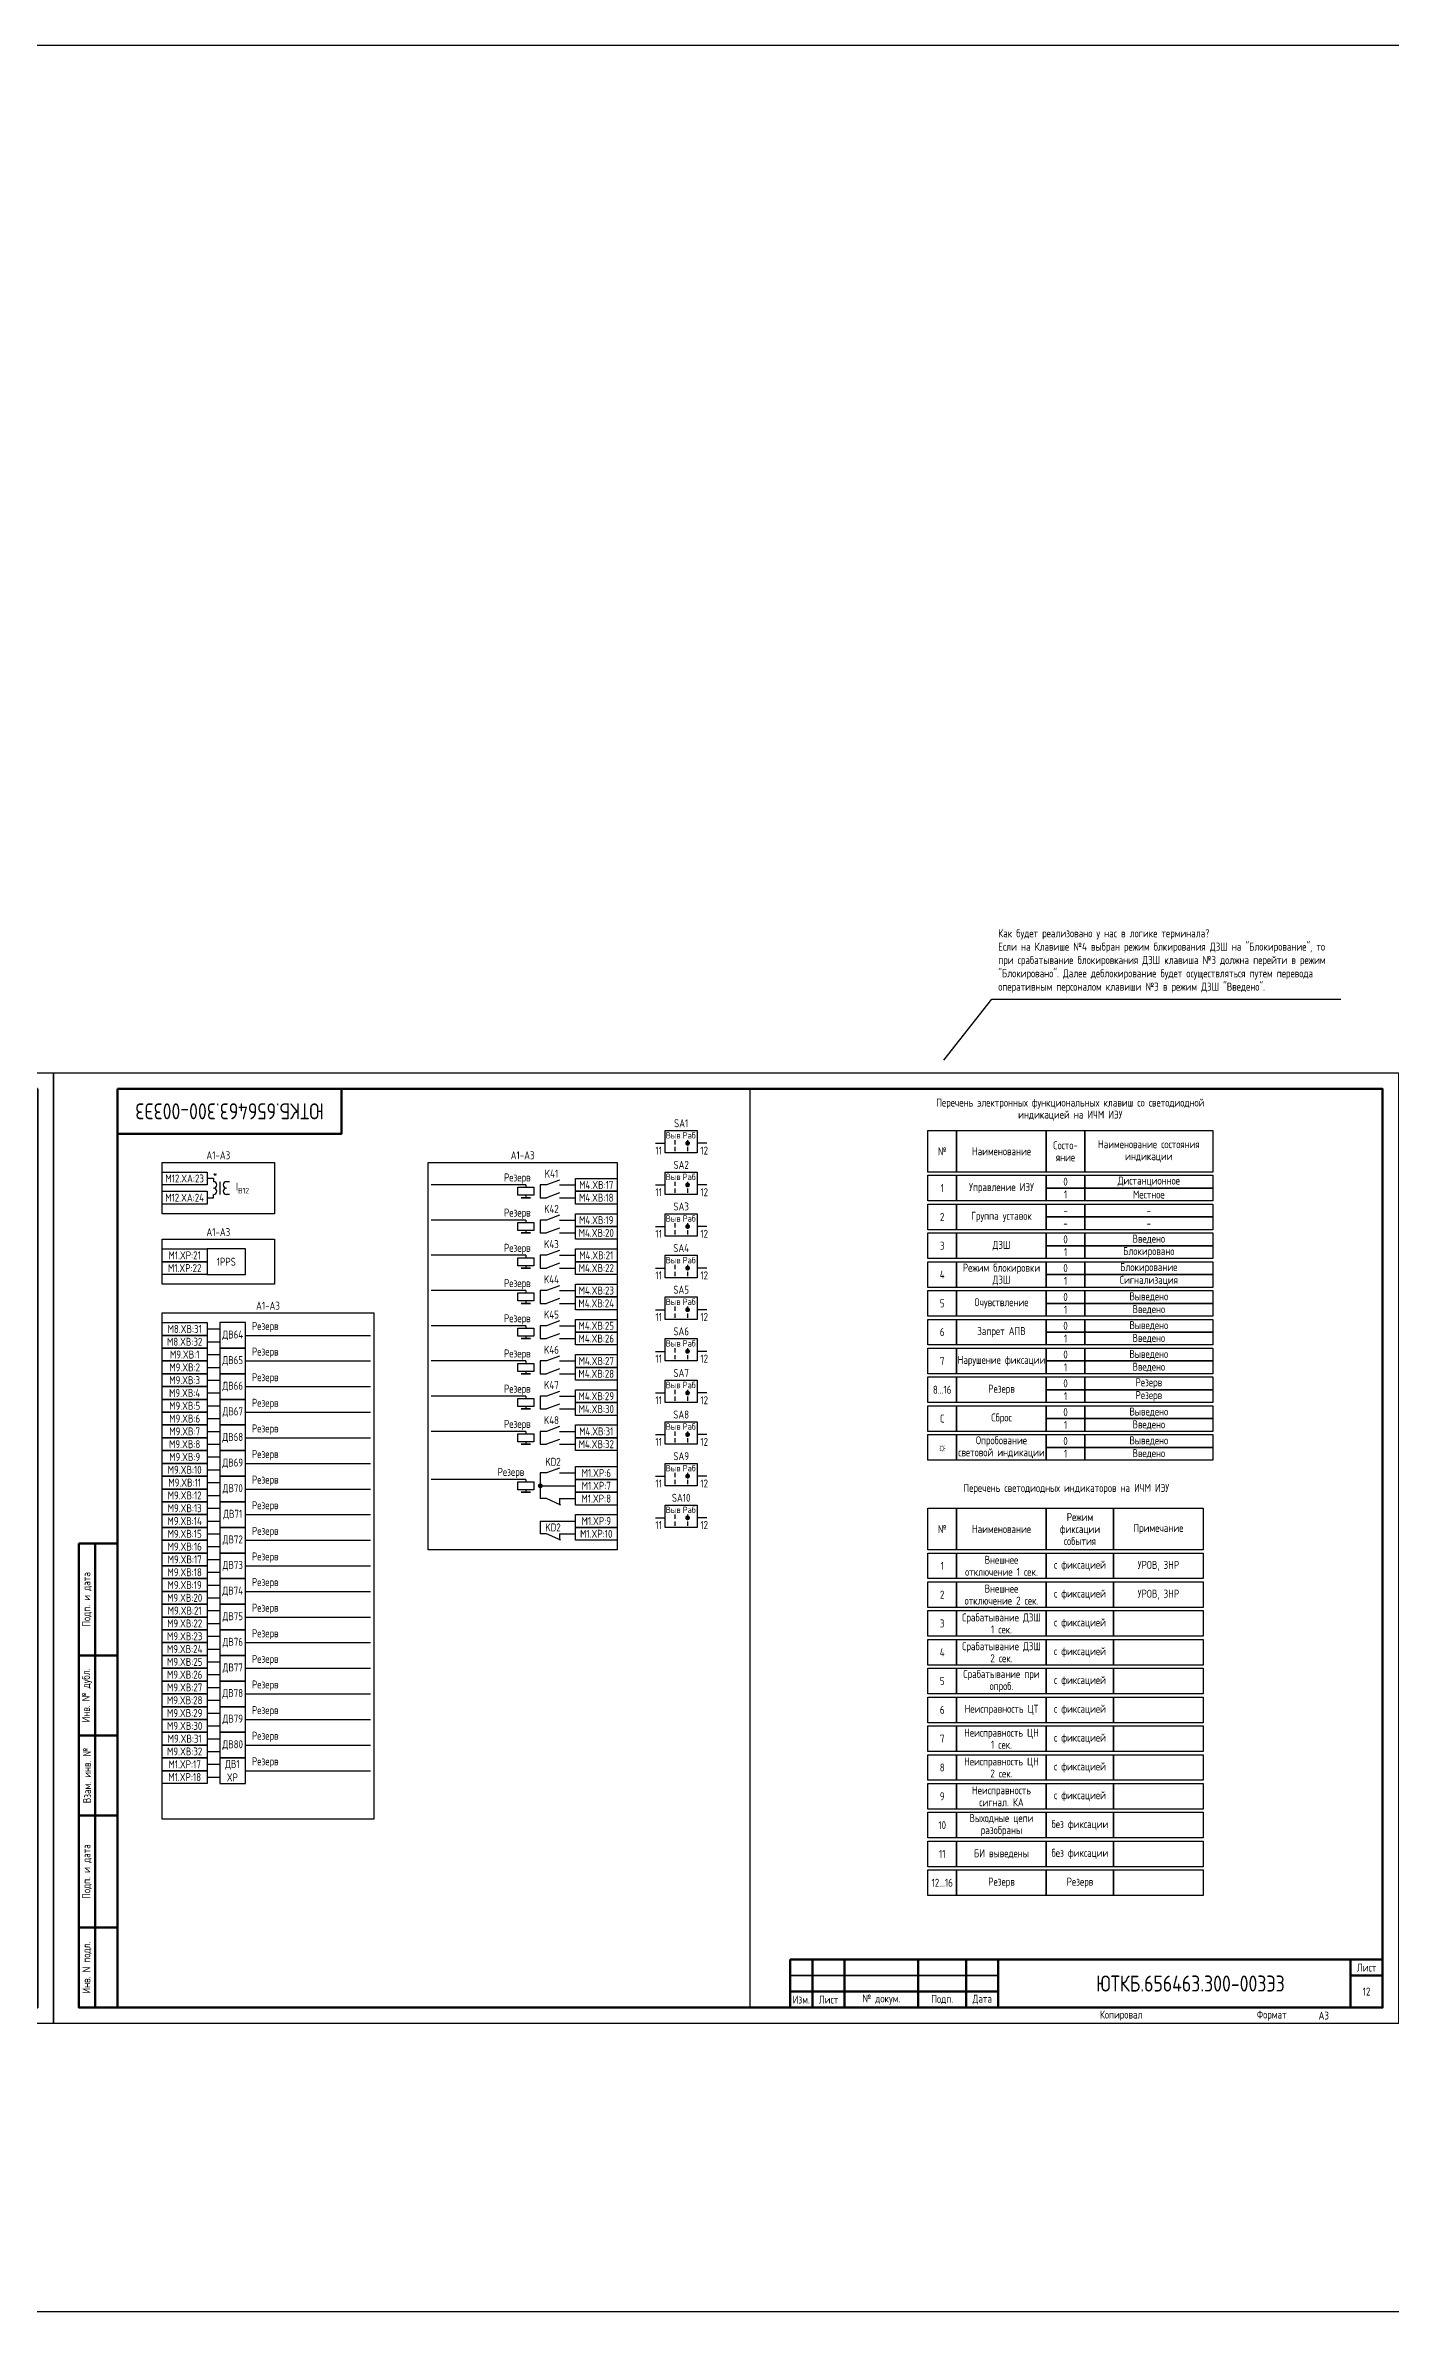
# Model space of a CAD drawing. Header units: millimetres. Extents: x -997 to 6341, y -90 to 618.
# Drawn here: x 4618 to 5038, y -90 to 618 of the extents above; entities that cross this region are included whole.
import ezdxf

# ---------------------------------------------------------------- set-up
doc = ezdxf.new("R2010")
doc.units = ezdxf.units.MM
doc.styles.add('Gost_type_A', font='GOST_A.TTF')

# ---------------------------------------------------------------- blocks, each defined once
blk = doc.blocks.new('Формат_А3')
blk.add_lwpolyline([(-420, 297), (0, 297), (0, 0), (-420, 0)], close=True)
at = {"lineweight": 50}
blk.add_lwpolyline([(-400, 292), (-5, 292), (-5, 5), (-400, 5)], close=True, dxfattribs=at)
blk = doc.blocks.new('Штамп угловой верхний')
at = {"lineweight": 50}
blk.add_lwpolyline([(0, 0), (70, 0), (70, -14), (0, -14)], close=True, dxfattribs=at)
blk = doc.blocks.new('Штамп малый нижний')
at = {"lineweight": 50}
for points in [[(-185, 15), (-178, 15), (-178, 5), (-185, 5)], [(-178, 15), (-168, 15), (-168, 5), (-178, 5)], [(-168, 15), (-145, 15), (-145, 5), (-168, 5)], [(-145, 15), (-130, 15), (-130, 5), (-145, 5)], [(-130, 15), (-120, 15), (-120, 5), (-130, 5)], [(-120, 15), (-10, 15), (-10, 0), (-120, 0)], [(-10, 15), (0, 15), (0, 10), (-10, 10)], [(-10, 10), (0, 10), (0, 0), (-10, 0)], [(-185, 5), (-178, 5), (-178, 0), (-185, 0)], [(-178, 5), (-168, 5), (-168, 0), (-178, 0)], [(-168, 5), (-145, 5), (-145, 0), (-168, 0)], [(-145, 5), (-130, 5), (-130, 0), (-145, 0)], [(-130, 5), (-120, 5), (-120, 0), (-130, 0)]]:
    blk.add_lwpolyline(points, close=True, dxfattribs=at)
for points in [[(-185, 15), (-178, 15), (-178, 10), (-185, 10)], [(-178, 15), (-168, 15), (-168, 10), (-178, 10)], [(-168, 15), (-145, 15), (-145, 10), (-168, 10)], [(-145, 15), (-130, 15), (-130, 10), (-145, 10)], [(-130, 15), (-120, 15), (-120, 10), (-130, 10)], [(-185, 10), (-178, 10), (-178, 5), (-185, 5)], [(-178, 10), (-168, 10), (-168, 5), (-178, 5)], [(-168, 10), (-145, 10), (-145, 5), (-168, 5)], [(-145, 10), (-130, 10), (-130, 5), (-145, 5)], [(-130, 10), (-120, 10), (-120, 5), (-130, 5)]]:
    blk.add_lwpolyline(points, close=True)
at = {"char_height": 2.5, "style": 'Gost_type_A'}
for s, insert, width, attachment_point in [('Лист', (-5, 12.5), 10, 5), ('Изм.', (-181.5, 2.5), 7, 5), ('Лист', (-173, 2.5), 10, 5), ('№ докум.', (-156.5, 2.5), 23, 5), ('Подп.', (-137.5, 2.5), 15, 5), ('Дата', (-125, 2.5), 10, 5), ('Копировал', (-75, -2.53), 13.1202, 6), ('Формат', (-30, -2.53), 13.1202, 6)]:
    blk.add_mtext(s, dxfattribs=dict(at, insert=insert, width=width, attachment_point=attachment_point))
blk = doc.blocks.new('POINT')
at = {"const_width": 0.75}
blk.add_lwpolyline([(-0.375, 0, 1), (0.375, 0, 1)], format="xyb", close=True, dxfattribs=at)
blk = doc.blocks.new('Переключатель_положение')
for p, q in [((2, 1), (2, -0.34)), ((2, -1.14), (2, -2.49))]:
    blk.add_line(p, q)
blk = doc.blocks.new('Штамп левый нижний')
at = {"lineweight": 50}
for points in [[(-12, 145), (-7, 145), (-7, 110), (-12, 110)], [(-7, 145), (0, 145), (0, 110), (-7, 110)], [(-12, 110), (-7, 110), (-7, 85), (-12, 85)], [(-7, 110), (0, 110), (0, 85), (-7, 85)], [(-12, 85), (-7, 85), (-7, 60), (-12, 60)], [(-7, 85), (0, 85), (0, 60), (-7, 60)], [(-12, 60), (-7, 60), (-7, 25), (-12, 25)], [(-7, 60), (0, 60), (0, 25), (-7, 25)], [(-12, 25), (-7, 25), (-7, 0), (-12, 0)], [(-7, 25), (0, 25), (0, 0), (-7, 0)]]:
    blk.add_lwpolyline(points, close=True, dxfattribs=at)
at = {"char_height": 2.5, "attachment_point": 5, "rotation": 90, "style": 'Gost_type_A'}
for s, insert, width in [('Подп. и дата', (-9.5, 127.5), 35), ('Инв. № дубл.', (-9.5, 97.5), 25), ('Взам. инв. №', (-9.5, 72.5), 25), ('Подп. и дата', (-9.5, 42.5), 35), ('Инв. N подл.', (-9.5, 12.5), 25)]:
    blk.add_mtext(s, dxfattribs=dict(at, insert=insert, width=width))

msp = doc.modelspace()

# ---------------------------------------------------------------- linework, layer by layer
for p, q in [((4837.5, 5), (4837.5, 292)), ((4808, 275), (4811, 275)), ((4824, 275), (4821, 275)), ((4670, 264), (4668, 264)), ((4767.5, 262), (4738, 262)), ((4767.5, 262), (4767.5, 261.25)), ((4808, 262), (4811, 262)), ((4824, 262), (4821, 262)), ((4668, 258), (4670, 258)), ((4767.5, 258.75), (4767.5, 258)), ((4767.5, 251), (4738, 251)), ((4767.5, 251), (4767.5, 250.25)), ((4808, 249), (4811, 249)), ((4824, 249), (4821, 249)), ((4767.5, 247.75), (4767.5, 247)), ((4767.5, 240), (4738, 240)), ((4767.5, 240), (4767.5, 239.25)), ((4767.5, 236.75), (4767.5, 236)), ((4808, 236), (4811, 236)), ((4824, 236), (4821, 236)), ((4767.5, 229), (4738, 229)), ((4767.5, 229), (4767.5, 228.25)), ((4767.5, 225.75), (4767.5, 225)), ((4808, 223), (4811, 223)), ((4824, 223), (4821, 223)), ((4668, 217), (4672, 217)), ((4668, 213), (4672, 213)), ((4680, 215), (4719, 215)), ((4767.5, 218), (4738, 218)), ((4767.5, 218), (4767.5, 217.25)), ((4767.5, 214.75), (4767.5, 214)), ((4668, 209), (4672, 209)), ((4680, 207), (4719, 207)), ((4767.5, 207), (4738, 207)), ((4767.5, 207), (4767.5, 206.25)), ((4808, 210), (4811, 210)), ((4824, 210), (4821, 210)), ((4668, 205), (4672, 205)), ((4668, 201), (4672, 201)), ((4680, 199), (4719, 199)), ((4767.5, 203.75), (4767.5, 203)), ((4668, 197), (4672, 197)), ((4668, 193), (4672, 193)), ((4767.5, 196), (4738, 196)), ((4767.5, 196), (4767.5, 195.25)), ((4767.5, 192.75), (4767.5, 192)), ((4808, 197), (4811, 197)), ((4824, 197), (4821, 197)), ((4668, 189), (4672, 189)), ((4668, 185), (4672, 185)), ((4680, 191), (4719, 191)), ((4767.5, 185), (4738, 185)), ((4767.5, 185), (4767.5, 184.25)), ((4668, 181), (4672, 181)), ((4668, 177), (4672, 177)), ((4680, 183), (4719, 183)), ((4767.5, 181.75), (4767.5, 181)), ((4808, 184), (4811, 184)), ((4824, 184), (4821, 184)), ((4668, 173), (4672, 173)), ((4680, 175), (4719, 175)), ((4767.5, 170), (4738, 170)), ((4767.5, 170), (4767.5, 169.25)), ((4808, 171), (4811, 171)), ((4824, 171), (4821, 171)), ((4668, 169), (4672, 169)), ((4668, 165), (4672, 165)), ((4680, 167), (4719, 167)), ((4767.5, 166.75), (4767.5, 166)), ((4778, 164), (4778, 162)), ((4668, 161), (4672, 161)), ((4668, 157), (4672, 157)), ((4680, 159), (4719, 159)), ((4772, 157), (4772, 153)), ((4808, 158), (4811, 158)), ((4824, 158), (4821, 158)), ((4668, 153), (4672, 153)), ((4668, 149), (4672, 149)), ((4680, 151), (4719, 151)), ((4778, 153), (4778, 151)), ((4668, 145), (4672, 145)), ((4680, 143), (4719, 143)), ((4668, 141), (4672, 141)), ((4668, 137), (4672, 137)), ((4680, 135), (4719, 135)), ((4668, 133), (4672, 133)), ((4668, 129), (4672, 129)), ((4668, 125), (4672, 125)), ((4668, 121), (4672, 121)), ((4680, 127), (4719, 127)), ((4668, 117), (4672, 117)), ((4680, 119), (4719, 119)), ((4668, 113), (4672, 113)), ((4668, 109), (4672, 109)), ((4680, 111), (4719, 111)), ((4668, 105), (4672, 105)), ((4668, 101), (4672, 101)), ((4680, 103), (4719, 103)), ((4668, 97), (4672, 97)), ((4668, 93), (4672, 93)), ((4680, 95), (4719, 95)), ((4668, 89), (4672, 89)), ((4668, 85), (4672, 85)), ((4680, 87), (4719, 87)), ((4668, 81), (4672, 81)), ((4680, 79), (4719, 79)), ((4668, 77), (4672, 77))]:
    msp.add_line(p, q)
at = {"ltscale": 4}
for p, q in [((4670, 264), (4670, 263)), ((4670, 263.5), (4670, 263)), ((4672, 263), (4672, 259)), ((4672, 263), (4672, 259)), ((4675, 263), (4674, 263)), ((4675, 263), (4674, 263)), ((4670, 258), (4670, 259)), ((4675, 259), (4674, 259)), ((4675, 259), (4674, 259))]:
    msp.add_line(p, q, dxfattribs=at)
at = {"ltscale": 1.08}
for p, q in [((4774, 262), (4772, 262)), ((4772, 262), (4772, 258)), ((4778, 262), (4783, 262)), ((4772, 258), (4774, 258)), ((4778, 258), (4783, 258)), ((4774, 251), (4772, 251)), ((4772, 251), (4772, 247)), ((4778, 251), (4783, 251)), ((4772, 247), (4774, 247)), ((4778, 247), (4783, 247)), ((4774, 240), (4772, 240)), ((4772, 240), (4772, 236)), ((4772, 236), (4774, 236)), ((4778, 240), (4783, 240)), ((4778, 236), (4783, 236)), ((4774, 229), (4772, 229)), ((4772, 229), (4772, 225)), ((4778, 229), (4783, 229)), ((4772, 225), (4774, 225)), ((4778, 225), (4783, 225)), ((4774, 218), (4772, 218)), ((4772, 218), (4772, 214)), ((4772, 214), (4774, 214)), ((4778, 218), (4783, 218)), ((4778, 214), (4783, 214)), ((4774, 207), (4772, 207)), ((4772, 207), (4772, 203)), ((4778, 207), (4783, 207)), ((4772, 203), (4774, 203)), ((4778, 203), (4783, 203)), ((4774, 196), (4772, 196)), ((4772, 196), (4772, 192)), ((4772, 192), (4774, 192)), ((4778, 196), (4783, 196)), ((4778, 192), (4783, 192)), ((4774, 185), (4772, 185)), ((4772, 185), (4772, 181)), ((4778, 185), (4783, 185)), ((4772, 181), (4774, 181)), ((4778, 181), (4783, 181)), ((4774, 172), (4772, 172)), ((4772, 172), (4772, 164)), ((4778, 172), (4783, 172)), ((4772, 168), (4783, 168)), ((4774, 164), (4772, 164)), ((4778, 164), (4783, 164)), ((4772, 157), (4783, 157)), ((4774, 153), (4772, 153)), ((4778, 153), (4783, 153))]:
    msp.add_line(p, q, dxfattribs=at)
at = {"ltscale": 4.32}
for p, q in [((4778, 263.5), (4774, 262)), ((4778, 259.5), (4774, 258)), ((4778, 252.5), (4774, 251)), ((4778, 248.5), (4774, 247)), ((4778, 241.5), (4774, 240)), ((4778, 237.5), (4774, 236)), ((4778, 230.5), (4774, 229)), ((4778, 226.5), (4774, 225)), ((4778, 219.5), (4774, 218)), ((4778, 215.5), (4774, 214)), ((4778, 208.5), (4774, 207)), ((4778, 204.5), (4774, 203)), ((4778, 197.5), (4774, 196)), ((4778, 193.5), (4774, 192)), ((4778, 186.5), (4774, 185)), ((4778, 182.5), (4774, 181)), ((4778, 173.5), (4774, 172)), ((4778.39, 162), (4774, 164)), ((4778.39, 151), (4774, 153))]:
    msp.add_line(p, q, dxfattribs=at)
for points in [[(-997, 618), (6340.99, 618), (6340.99, -90), (-997, -90)], [(4811, 279), (4821, 279), (4821, 272), (4811, 272)], [(4893, 279), (4902, 279), (4902, 266), (4893, 266)], [(4902, 279), (4930, 279), (4930, 266), (4902, 266)], [(4930, 279), (4942, 279), (4942, 266), (4930, 266)], [(4942, 279), (4982, 279), (4982, 266), (4942, 266)], [(4654, 269), (4689, 269), (4689, 253), (4654, 253)], [(4654, 266), (4668, 266), (4668, 262), (4654, 262)], [(4737, 269), (4796, 269), (4796, 148), (4737, 148)], [(4783, 264), (4796, 264), (4796, 260), (4783, 260)], [(4811, 266), (4821, 266), (4821, 259), (4811, 259)], [(4893, 265), (4902, 265), (4902, 257), (4893, 257)], [(4902, 265), (4930, 265), (4930, 257), (4902, 257)], [(4930, 265), (4942, 265), (4942, 261), (4930, 261)], [(4942, 265), (4982, 265), (4982, 261), (4942, 261)], [(4654, 260), (4668, 260), (4668, 256), (4654, 256)], [(4770, 261.25), (4770, 258.75), (4765, 258.75), (4765, 261.25)], [(4769, 258), (4766, 258)], [(4783, 260), (4796, 260), (4796, 256), (4783, 256)], [(4893, 256), (4902, 256), (4902, 248), (4893, 248)], [(4902, 256), (4930, 256), (4930, 248), (4902, 248)], [(4930, 261), (4942, 261), (4942, 257), (4930, 257)], [(4930, 256), (4942, 256), (4942, 252), (4930, 252)], [(4942, 261), (4982, 261), (4982, 257), (4942, 257)], [(4942, 256), (4982, 256), (4982, 252), (4942, 252)], [(4770, 250.25), (4770, 247.75), (4765, 247.75), (4765, 250.25)], [(4783, 253), (4796, 253), (4796, 249), (4783, 249)], [(4783, 249), (4796, 249), (4796, 245), (4783, 245)], [(4811, 253), (4821, 253), (4821, 246), (4811, 246)], [(4930, 252), (4942, 252), (4942, 248), (4930, 248)], [(4942, 252), (4982, 252), (4982, 248), (4942, 248)], [(4654, 245), (4689, 245), (4689, 231), (4654, 231)], [(4654, 242), (4668, 242), (4668, 238), (4654, 238)], [(4769, 247), (4766, 247)], [(4783, 242), (4796, 242), (4796, 238), (4783, 238)], [(4893, 247), (4902, 247), (4902, 239), (4893, 239)], [(4902, 247), (4930, 247), (4930, 239), (4902, 239)], [(4930, 247), (4942, 247), (4942, 243), (4930, 243)], [(4930, 243), (4942, 243), (4942, 239), (4930, 239)], [(4942, 247), (4982, 247), (4982, 243), (4942, 243)], [(4942, 243), (4982, 243), (4982, 239), (4942, 239)], [(4654, 238), (4668, 238), (4668, 234), (4654, 234)], [(4770, 239.25), (4770, 236.75), (4765, 236.75), (4765, 239.25)], [(4769, 236), (4766, 236)], [(4783, 238), (4796, 238), (4796, 234), (4783, 234)], [(4811, 240), (4821, 240), (4821, 233), (4811, 233)], [(4893, 238), (4902, 238), (4902, 230), (4893, 230)], [(4902, 238), (4930, 238), (4930, 230), (4902, 230)], [(4930, 238), (4942, 238), (4942, 234), (4930, 234)], [(4930, 234), (4942, 234), (4942, 230), (4930, 230)], [(4942, 238), (4982, 238), (4982, 234), (4942, 234)], [(4942, 234), (4982, 234), (4982, 230), (4942, 230)], [(4770, 228.25), (4770, 225.75), (4765, 225.75), (4765, 228.25)], [(4783, 231), (4796, 231), (4796, 227), (4783, 227)], [(4783, 227), (4796, 227), (4796, 223), (4783, 223)], [(4811, 227), (4821, 227), (4821, 220), (4811, 220)], [(4893, 229), (4902, 229), (4902, 221), (4893, 221)], [(4902, 229), (4930, 229), (4930, 221), (4902, 221)], [(4930, 229), (4942, 229), (4942, 225), (4930, 225)], [(4942, 229), (4982, 229), (4982, 225), (4942, 225)], [(4654, 222), (4720, 222), (4720, 63.82), (4654, 63.82)], [(4769, 225), (4766, 225)], [(4783, 220), (4796, 220), (4796, 216), (4783, 216)], [(4893, 220), (4902, 220), (4902, 212), (4893, 212)], [(4902, 220), (4930, 220), (4930, 212), (4902, 212)], [(4930, 225), (4942, 225), (4942, 221), (4930, 221)], [(4930, 220), (4942, 220), (4942, 216), (4930, 216)], [(4942, 225), (4982, 225), (4982, 221), (4942, 221)], [(4942, 220), (4982, 220), (4982, 216), (4942, 216)], [(4654, 219), (4668, 219), (4668, 215), (4654, 215)], [(4654, 215), (4668, 215), (4668, 211), (4654, 211)], [(4770, 217.25), (4770, 214.75), (4765, 214.75), (4765, 217.25)], [(4769, 214), (4766, 214)], [(4783, 216), (4796, 216), (4796, 212), (4783, 212)], [(4811, 214), (4821, 214), (4821, 207), (4811, 207)], [(4930, 216), (4942, 216), (4942, 212), (4930, 212)], [(4942, 216), (4982, 216), (4982, 212), (4942, 212)], [(4654, 211), (4668, 211), (4668, 207), (4654, 207)], [(4654, 207), (4668, 207), (4668, 203), (4654, 203)], [(4770, 206.25), (4770, 203.75), (4765, 203.75), (4765, 206.25)], [(4783, 209), (4796, 209), (4796, 205), (4783, 205)], [(4654, 203), (4668, 203), (4668, 199), (4654, 199)], [(4654, 199), (4668, 199), (4668, 195), (4654, 195)], [(4769, 203), (4766, 203)], [(4783, 205), (4796, 205), (4796, 201), (4783, 201)], [(4811, 201), (4821, 201), (4821, 194), (4811, 194)], [(4893, 202), (4902, 202), (4902, 194), (4893, 194)], [(4902, 202), (4930, 202), (4930, 194), (4902, 194)], [(4930, 202), (4942, 202), (4942, 198), (4930, 198)], [(4942, 202), (4982, 202), (4982, 198), (4942, 198)], [(4654, 195), (4668, 195), (4668, 191), (4654, 191)], [(4770, 195.25), (4770, 192.75), (4765, 192.75), (4765, 195.25)], [(4769, 192), (4766, 192)], [(4783, 198), (4796, 198), (4796, 194), (4783, 194)], [(4783, 194), (4796, 194), (4796, 190), (4783, 190)], [(4893, 193), (4902, 193), (4902, 185), (4893, 185)], [(4902, 193), (4930, 193), (4930, 185), (4902, 185)], [(4930, 198), (4942, 198), (4942, 194), (4930, 194)], [(4930, 193), (4942, 193), (4942, 189), (4930, 189)], [(4942, 198), (4982, 198), (4982, 194), (4942, 194)], [(4942, 193), (4982, 193), (4982, 189), (4942, 189)], [(4654, 191), (4668, 191), (4668, 187), (4654, 187)], [(4654, 187), (4668, 187), (4668, 183), (4654, 183)], [(4770, 184.25), (4770, 181.75), (4765, 181.75), (4765, 184.25)], [(4783, 187), (4796, 187), (4796, 183), (4783, 183)], [(4811, 188), (4821, 188), (4821, 181), (4811, 181)], [(4930, 189), (4942, 189), (4942, 185), (4930, 185)], [(4942, 189), (4982, 189), (4982, 185), (4942, 185)], [(4654, 183), (4668, 183), (4668, 179), (4654, 179)], [(4654, 179), (4668, 179), (4668, 175), (4654, 175)], [(4769, 181), (4766, 181)], [(4783, 183), (4796, 183), (4796, 179), (4783, 179)], [(4893, 184), (4902, 184), (4902, 176), (4893, 176)], [(4902, 184), (4930, 184), (4930, 176), (4902, 176)], [(4930, 184), (4942, 184), (4942, 180), (4930, 180)], [(4930, 180), (4942, 180), (4942, 176), (4930, 176)], [(4942, 184), (4982, 184), (4982, 180), (4942, 180)], [(4942, 180), (4982, 180), (4982, 176), (4942, 176)], [(4654, 175), (4668, 175), (4668, 171), (4654, 171)], [(4654, 171), (4668, 171), (4668, 167), (4654, 167)], [(4783, 174), (4796, 174), (4796, 170), (4783, 170)], [(4783, 170), (4796, 170), (4796, 166), (4783, 166)], [(4811, 175), (4821, 175), (4821, 168), (4811, 168)], [(4654, 167), (4668, 167), (4668, 163), (4654, 163)], [(4654, 163), (4668, 163), (4668, 159), (4654, 159)], [(4770, 169.25), (4770, 166.75), (4765, 166.75), (4765, 169.25)], [(4769, 166), (4766, 166)], [(4783, 166), (4796, 166), (4796, 162), (4783, 162)], [(4654, 159), (4668, 159), (4668, 155), (4654, 155)], [(4783, 159), (4796, 159), (4796, 155), (4783, 155)], [(4811, 162), (4821, 162), (4821, 155), (4811, 155)], [(4893, 161), (4902, 161), (4902, 148), (4893, 148)], [(4902, 161), (4930, 161), (4930, 148), (4902, 148)], [(4930, 161), (4951, 161), (4951, 148), (4930, 148)], [(4951, 161), (4979, 161), (4979, 148), (4951, 148)], [(4654, 155), (4668, 155), (4668, 151), (4654, 151)], [(4654, 151), (4668, 151), (4668, 147), (4654, 147)], [(4783, 155), (4796, 155), (4796, 151), (4783, 151)], [(4654, 147), (4668, 147), (4668, 143), (4654, 143)], [(4654, 143), (4668, 143), (4668, 139), (4654, 139)], [(4893, 147), (4902, 147), (4902, 139), (4893, 139)], [(4902, 147), (4930, 147), (4930, 139), (4902, 139)], [(4930, 147), (4951, 147), (4951, 139), (4930, 139)], [(4951, 147), (4979, 147), (4979, 139), (4951, 139)], [(4654, 139), (4668, 139), (4668, 135), (4654, 135)], [(4654, 135), (4668, 135), (4668, 131), (4654, 131)], [(4893, 138), (4902, 138), (4902, 130), (4893, 130)], [(4902, 138), (4930, 138), (4930, 130), (4902, 130)], [(4930, 138), (4951, 138), (4951, 130), (4930, 130)], [(4951, 138), (4979, 138), (4979, 130), (4951, 130)], [(4654, 131), (4668, 131), (4668, 127), (4654, 127)], [(4893, 129), (4902, 129), (4902, 121), (4893, 121)], [(4902, 129), (4930, 129), (4930, 121), (4902, 121)], [(4930, 129), (4951, 129), (4951, 121), (4930, 121)], [(4951, 129), (4979, 129), (4979, 121), (4951, 121)], [(4654, 127), (4668, 127), (4668, 123), (4654, 123)], [(4654, 123), (4668, 123), (4668, 119), (4654, 119)], [(4654, 119), (4668, 119), (4668, 115), (4654, 115)], [(4654, 115), (4668, 115), (4668, 111), (4654, 111)], [(4893, 120), (4902, 120), (4902, 112), (4893, 112)], [(4902, 120), (4930, 120), (4930, 112), (4902, 112)], [(4930, 120), (4951, 120), (4951, 112), (4930, 112)], [(4951, 120), (4979, 120), (4979, 112), (4951, 112)], [(4654, 111), (4668, 111), (4668, 107), (4654, 107)], [(4654, 107), (4668, 107), (4668, 103), (4654, 103)], [(4893, 111), (4902, 111), (4902, 103), (4893, 103)], [(4902, 111), (4930, 111), (4930, 103), (4902, 103)], [(4930, 111), (4951, 111), (4951, 103), (4930, 103)], [(4951, 111), (4979, 111), (4979, 103), (4951, 103)], [(4654, 103), (4668, 103), (4668, 99), (4654, 99)], [(4893, 102), (4902, 102), (4902, 94), (4893, 94)], [(4902, 102), (4930, 102), (4930, 94), (4902, 94)], [(4930, 102), (4951, 102), (4951, 94), (4930, 94)], [(4951, 102), (4979, 102), (4979, 94), (4951, 94)], [(4654, 99), (4668, 99), (4668, 95), (4654, 95)], [(4654, 95), (4668, 95), (4668, 91), (4654, 91)], [(4893, 93), (4902, 93), (4902, 85), (4893, 85)], [(4902, 93), (4930, 93), (4930, 85), (4902, 85)], [(4930, 93), (4951, 93), (4951, 85), (4930, 85)], [(4951, 93), (4979, 93), (4979, 85), (4951, 85)], [(4654, 91), (4668, 91), (4668, 87), (4654, 87)], [(4654, 87), (4668, 87), (4668, 83), (4654, 83)], [(4654, 83), (4668, 83), (4668, 79), (4654, 79)], [(4654, 79), (4668, 79), (4668, 75), (4654, 75)], [(4893, 84), (4902, 84), (4902, 76), (4893, 76)], [(4902, 84), (4930, 84), (4930, 76), (4902, 76)], [(4930, 84), (4951, 84), (4951, 76), (4930, 76)], [(4951, 84), (4979, 84), (4979, 76), (4951, 76)], [(4893, 75), (4902, 75), (4902, 67), (4893, 67)], [(4902, 75), (4930, 75), (4930, 67), (4902, 67)], [(4930, 75), (4951, 75), (4951, 67), (4930, 67)], [(4951, 75), (4979, 75), (4979, 67), (4951, 67)], [(4893, 66), (4902, 66), (4902, 58), (4893, 58)], [(4902, 66), (4930, 66), (4930, 58), (4902, 58)], [(4930, 66), (4951, 66), (4951, 58), (4930, 58)], [(4951, 66), (4979, 66), (4979, 58), (4951, 58)], [(4893, 57), (4902, 57), (4902, 49), (4893, 49)], [(4902, 57), (4930, 57), (4930, 49), (4902, 49)], [(4930, 57), (4951, 57), (4951, 49), (4930, 49)], [(4951, 57), (4979, 57), (4979, 49), (4951, 49)], [(4893, 48), (4902, 48), (4902, 40), (4893, 40)], [(4902, 48), (4930, 48), (4930, 40), (4902, 40)], [(4930, 48), (4951, 48), (4951, 40), (4930, 40)], [(4951, 48), (4979, 48), (4979, 40), (4951, 40)]]:
    msp.add_lwpolyline(points, close=True)
at = {"color": 210}
msp.add_lwpolyline([(4898, 301), (4913, 320), (5022, 320)], dxfattribs=at)
at = {"ltscale": 4}
for points in [[(4668, 234), (4680, 234), (4680, 242), (4668, 242)], [(4672, 211), (4680, 211), (4680, 219), (4672, 219)], [(4672, 203), (4680, 203), (4680, 211), (4672, 211)], [(4672, 195), (4680, 195), (4680, 203), (4672, 203)], [(4672, 187), (4680, 187), (4680, 195), (4672, 195)], [(4672, 179), (4680, 179), (4680, 187), (4672, 187)], [(4672, 171), (4680, 171), (4680, 179), (4672, 179)], [(4672, 163), (4680, 163), (4680, 171), (4672, 171)], [(4672, 155), (4680, 155), (4680, 163), (4672, 163)], [(4672, 147), (4680, 147), (4680, 155), (4672, 155)], [(4672, 139), (4680, 139), (4680, 147), (4672, 147)], [(4672, 131), (4680, 131), (4680, 139), (4672, 139)], [(4672, 123), (4680, 123), (4680, 131), (4672, 131)], [(4672, 115), (4680, 115), (4680, 123), (4672, 123)], [(4672, 107), (4680, 107), (4680, 115), (4672, 115)], [(4672, 99), (4680, 99), (4680, 107), (4672, 107)], [(4672, 91), (4680, 91), (4680, 99), (4672, 99)], [(4672, 83), (4680, 83), (4680, 91), (4672, 91)], [(4672, 75), (4680, 75), (4680, 83), (4672, 83)]]:
    msp.add_lwpolyline(points, close=True, dxfattribs=at)
at = {"color": 30, "true_color": 0xf26722}
for points in [[(4893, 211), (4902, 211), (4902, 203), (4893, 203)], [(4902, 211), (4930, 211), (4930, 203), (4902, 203)], [(4930, 211), (4942, 211), (4942, 207), (4930, 207)], [(4930, 207), (4942, 207), (4942, 203), (4930, 203)], [(4942, 211), (4982, 211), (4982, 207), (4942, 207)], [(4942, 207), (4982, 207), (4982, 203), (4942, 203)]]:
    msp.add_lwpolyline(points, close=True, dxfattribs=at)
at = {"ltscale": 4}
for centre, start, end in [((4670, 262), 270, 90), ((4670, 262), 270, 90), ((4674, 262), 90, 270), ((4674, 262), 90, 270), ((4670, 260), 270, 90), ((4670, 260), 270, 90), ((4674, 260), 90, 270), ((4674, 260), 90, 270)]:
    msp.add_arc(centre, 1, start, end, dxfattribs=at)

# ---------------------------------------------------------------- block references
for name, p in [('Формат_А3', (4620, 0)), ('Формат_А3', (5040, 0)), ('Штамп угловой верхний', (4640, 292)), ('Переключатель_положение', (4812, 275)), ('POINT', (4818, 275)), ('Переключатель_положение', (4816, 275)), ('Переключатель_положение', (4812, 262)), ('POINT', (4818, 262)), ('Переключатель_положение', (4816, 262)), ('Переключатель_положение', (4812, 249)), ('POINT', (4818, 249)), ('Переключатель_положение', (4816, 249)), ('Переключатель_положение', (4812, 236)), ('POINT', (4818, 236)), ('Переключатель_положение', (4816, 236)), ('Переключатель_положение', (4812, 223)), ('POINT', (4818, 223)), ('Переключатель_положение', (4816, 223)), ('Переключатель_положение', (4812, 210)), ('POINT', (4818, 210)), ('Переключатель_положение', (4816, 210)), ('Переключатель_положение', (4812, 197)), ('POINT', (4818, 197)), ('Переключатель_положение', (4816, 197)), ('Переключатель_положение', (4812, 184)), ('POINT', (4818, 184)), ('Переключатель_положение', (4816, 184)), ('Переключатель_положение', (4812, 171)), ('POINT', (4818, 171)), ('Переключатель_положение', (4816, 171)), ('POINT', (4772, 168)), ('Переключатель_положение', (4812, 158)), ('POINT', (4818, 158)), ('Переключатель_положение', (4816, 158)), ('Штамп левый нижний', (4640, 5)), ('Штамп малый нижний', (5035, 5))]:
    msp.add_blockref(name, p)

# ---------------------------------------------------------------- texts
at = {"color": 210, "insert": (4915, 322), "char_height": 2.5, "width": 106, "attachment_point": 7, "style": 'Gost_type_A'}
msp.add_mtext('Как будет реализовано у нас в логике терминала?\\PЕсли на Клавише №4 выбран режим блкирования ДЗШ на "Блокирование", то при срабатывание блокировкания ДЗШ клавиша №3 должна перейти в режим "Блокировано". Далее деблокирование будет осуществляться путем перевода оперативным персоналом клавиши №3 в режим ДЗШ "Введено".', dxfattribs=at)
at = {"insert": (4675, 285), "char_height": 5, "width": 70, "attachment_point": 5, "rotation": 180, "style": 'Gost_type_A'}
msp.add_mtext('ЮТКБ.656463.300-003Э3', dxfattribs=at)
at = {"char_height": 2.5, "style": 'Gost_type_A'}
for s, insert, width, attachment_point, line_spacing_factor in [('Перечень электронных функциональных клавиш со светодиодной индикацией на ИЧМ ИЭУ', (4937.5, 285.5), 89, 5, 0.9), ('A1-A3', (4671.5, 270), 35, 8, 0.9), ('A1-A3', (4766.5, 270), 59, 8, 0.9), ('№ ', (4897.5, 272.5), 9, 5, 0.9), ('Наименование ', (4916, 272.5), 28, 5, 0.9), ('Состо- яние', (4936, 272.5), 12, 5, 0.9), ('Наименование состояния индикации', (4962, 272.5), 40, 5, 0.9), ('1', (4897.5, 261), 9, 5, 0.9), ('Управление ИЭУ', (4916, 261), 28, 5, 0.9), ('0', (4936, 263), 12, 5, 0.9), ('Дистанционное', (4962, 263), 40, 5, 0.9), ('1', (4936, 259), 12, 5, 0.9), ('Местное', (4962, 259), 40, 5, 0.9), ('A1-A3', (4671.5, 246), 35, 8, 0.9), ('2', (4897.5, 252), 9, 5, 0.9), ('Группа уставок', (4916, 252), 28, 5, 0.9), ('3', (4897.5, 243), 9, 5, 0.9), ('ДЗШ', (4916, 243), 28, 5, 0.9), ('0', (4936, 245), 12, 5, 0.9), ('1', (4936, 241), 12, 5, 0.9), ('Блокировано', (4962, 241), 40, 5, 0.9), ('Введено', (4962, 245), 40, 5, 0.9), ('4', (4897.5, 234), 9, 5, 0.9), ('Режим блокировки ДЗШ', (4916, 234), 28, 5, 0.9), ('0', (4936, 236), 12, 5, 0.9), ('Блокирование', (4962, 236), 40, 5, 0.9), ('Очувствление', (4916, 225), 28, 5, 0.9), ('0', (4936, 227), 12, 5, 0.9), ('1', (4936, 232), 12, 5, 0.9), ('Сигнализация', (4962, 232), 40, 5, 0.9), ('Выведено', (4962, 227), 40, 5, 0.9), ('A1-A3', (4687, 223), 66, 8, 0.9), ('5', (4897.5, 225), 9, 5, 0.9), ('1', (4936, 223), 12, 5, 0.9), ('Введено', (4962, 223), 40, 5, 0.9), ('6', (4897.5, 216), 9, 5, 0.9), ('Запрет АПВ', (4916, 216), 28, 5, 0.9), ('0', (4936, 218), 12, 5, 0.9), ('1', (4936, 214), 12, 5, 0.9), ('Выведено', (4962, 218), 40, 5, 0.9), ('Введено', (4962, 214), 40, 5, 0.9), ('8...16', (4897.5, 198), 9, 5, 0.9), ('Резерв', (4916, 198), 28, 5, 0.9), ('0', (4936, 200), 12, 5, 0.9), ('Резерв', (4962, 200), 40, 5, 0.9), ('0', (4936, 191), 12, 5, 0.9), ('1', (4936, 196), 12, 5, 0.9), ('Выведено', (4962, 191), 40, 5, 0.9), ('Резерв', (4962, 196), 40, 5, 0.9), ('C', (4897.5, 189), 9, 5, 0.9), ('Сброс', (4916, 189), 28, 5, 0.9), ('1', (4936, 187), 12, 5, 0.9), ('Введено', (4962, 187), 40, 5, 0.9), ('☼', (4897.5, 180), 9, 5, 0.9), ('Опробование световой индикации', (4916, 180), 28, 5, 0.9), ('0', (4936, 182), 12, 5, 0.9), ('1', (4936, 178), 12, 5, 0.9), ('Выведено', (4962, 182), 40, 5, 0.9), ('Введено', (4962, 178), 40, 5, 0.9), ('Резерв', (4767, 172), 37, 6, 0.8), ('Перечень светодиодных индикаторов на ИЧМ ИЭУ', (4936.25, 167), 197.5, 5, 0.9), ('Режим\\Pфиксации события', (4940.5, 154.5), 21, 5, 0.9), ('Примечание', (4965, 154.5), 28, 5, 0.9), ('№ ', (4897.5, 154.5), 9, 5, 0.9), ('Наименование ', (4916, 154.5), 28, 5, 0.9), ('1', (4897.5, 143), 9, 5, 0.9), ('Внешнее\\Pотключение 1 сек.', (4916, 143), 28, 5, 0.9), ('с фиксацией', (4940.5, 143), 21, 5, 0.9), ('УРОВ, ЗНР', (4965, 143), 28, 5, 0.9), ('2', (4897.5, 134), 9, 5, 0.9), ('Внешнее\\Pотключение 2 сек.', (4916, 134), 28, 5, 0.9), ('с фиксацией', (4940.5, 134), 21, 5, 0.9), ('УРОВ, ЗНР', (4965, 134), 28, 5, 0.9), ('Срабатывание ДЗШ\\P1 сек.', (4916, 125), 28, 5, 0.9), ('3', (4897.5, 125), 9, 5, 0.9), ('с фиксацией', (4940.5, 125), 21, 5, 0.9), ('4', (4897.5, 116), 9, 5, 0.9), ('Срабатывание ДЗШ\\P2 сек.', (4916, 116), 28, 5, 0.9), ('с фиксацией', (4940.5, 116), 21, 5, 0.9), ('5', (4897.5, 107), 9, 5, 0.9), ('Срабатывание при опроб.', (4916, 107), 28, 5, 0.9), ('с фиксацией', (4940.5, 107), 21, 5, 0.9), ('6', (4897.5, 98), 9, 5, 0.9), ('Неисправность ЦТ', (4916, 98), 28, 5, 0.9), ('с фиксацией', (4940.5, 98), 21, 5, 0.9), ('Неисправность ЦН\\P1 сек.', (4916, 89), 28, 5, 0.9), ('7', (4897.5, 89), 9, 5, 0.9), ('с фиксацией', (4940.5, 89), 21, 5, 0.9), ('8', (4897.5, 80), 9, 5, 0.9), ('Неисправность ЦН\\P2 сек.', (4916, 80), 28, 5, 0.9), ('с фиксацией', (4940.5, 80), 21, 5, 0.9), ('9', (4897.5, 71), 9, 5, 0.9), ('Неисправность сигнал. КА', (4916, 71), 28, 5, 0.9), ('с фиксацией', (4940.5, 71), 21, 5, 0.9), ('Выходные цепи разобраны', (4916, 62), 28, 5, 0.9), ('10', (4897.5, 62), 9, 5, 0.9), ('без фиксации', (4940.5, 62), 21, 5, 0.9), ('11', (4897.5, 53), 9, 5, 0.9), ('БИ выведены', (4916, 53), 28, 5, 0.9), ('без фиксации', (4940.5, 53), 21, 5, 0.9), ('12...16', (4897.5, 44), 9, 5, 0.9), ('Резерв', (4916, 44), 28, 5, 0.9), ('Резерв', (4940.5, 44), 21, 5, 0.9)]:
    msp.add_mtext(s, dxfattribs=dict(at, insert=insert, width=width, attachment_point=attachment_point, line_spacing_factor=line_spacing_factor))
at = {"style": 'Gost_type_A'}
for s, insert, char_height, width, attachment_point in [('Выв', (4813.5, 277.5), 2, 5, 5), ('SA1', (4816, 280), 2.5, 10, 8), ('Раб', (4818.5, 277.5), 2, 5, 5), ('11', (4810, 273.98), 2.5, 5, 3), ('SA2', (4816, 267), 2.5, 10, 8), ('12', (4822, 273.98), 2.5, 5, 1), ('M12.XA:23', (4661, 264), 2.5, 14, 5), ('*', (4670.5, 265.5), 2.5, 3, 5), ('\\A1;I{\\H0.7x;\\S^ В12;}', (4677, 261), 2.5, 8, 4), ('Резерв', (4769, 264), 2.5, 31.0015, 6), ('K41', (4775.5, 265.5), 2.5, 5, 5), ('M4.XВ:17', (4789.5, 262), 2.5, 13, 5), ('Выв', (4813.5, 264.5), 2, 5, 5), ('Раб', (4818.5, 264.5), 2, 5, 5), ('M12.XA:24', (4660.99, 257.99), 2.5, 14.018, 5), ('K42', (4775.5, 254.5), 2.5, 5, 5), ('M4.XВ:18', (4789.5, 258), 2.5, 13, 5), ('11', (4810, 260.98), 2.5, 5, 3), ('SA3', (4816, 254), 2.5, 10, 8), ('12', (4822, 260.98), 2.5, 5, 1), ('Резерв', (4769, 253), 2.5, 31.0015, 6), ('M4.XВ:20', (4789.5, 247), 2.5, 13, 5), ('M4.XВ:19', (4789.5, 251), 2.5, 13, 5), ('11', (4810, 247.98), 2.5, 5, 3), ('Выв', (4813.5, 251.5), 2, 5, 5), ('Раб', (4818.5, 251.5), 2, 5, 5), ('12', (4822, 247.98), 2.5, 5, 1), ('M1.XP:21', (4661, 240), 2.5, 14, 5), ('Резерв', (4769, 242), 2.5, 31.0015, 6), ('K43', (4775.5, 243.5), 2.5, 5, 5), ('M4.XВ:21', (4789.5, 240), 2.5, 13, 5), ('SA4', (4816, 241), 2.5, 10, 8), ('M1.XP:22', (4661, 236), 2.5, 14, 5), ('1PPS', (4674, 238), 2.5, 12, 5), ('K44', (4775.5, 232.5), 2.5, 5, 5), ('M4.XВ:22', (4789.5, 236), 2.5, 13, 5), ('11', (4810, 234.98), 2.5, 5, 3), ('Выв', (4813.5, 238.5), 2, 5, 5), ('Раб', (4818.5, 238.5), 2, 5, 5), ('12', (4822, 234.98), 2.5, 5, 1), ('Резерв', (4769, 231), 2.5, 31.0015, 6), ('M4.XВ:23', (4789.5, 229), 2.5, 13, 5), ('SA5', (4816, 228), 2.5, 10, 8), ('Резерв', (4769, 220), 2.5, 31.0015, 6), ('K45', (4775.5, 221.5), 2.5, 5, 5), ('M4.XВ:24', (4789.5, 225), 2.5, 13, 5), ('11', (4810, 221.98), 2.5, 5, 3), ('Выв', (4813.5, 225.5), 2, 5, 5), ('Раб', (4818.5, 225.5), 2, 5, 5), ('12', (4822, 221.98), 2.5, 5, 1), ('M8.XВ:32', (4661, 213), 2.5, 14, 5), ('M8.XВ:31', (4661, 217), 2.5, 14, 5), ('ДВ64', (4676, 215), 2.5, 7.9998, 5), ('Резерв', (4682, 216), 2.5, 37, 7), ('M4.XВ:25', (4789.5, 218), 2.5, 13, 5), ('M4.XВ:26', (4789.5, 214), 2.5, 13, 5), ('Выв', (4813.5, 212.5), 2, 5, 5), ('SA6', (4816, 215), 2.5, 10, 8), ('Раб', (4818.5, 212.5), 2, 5, 5), ('M9.XВ:2', (4661, 205), 2.5, 14, 5), ('M9.XВ:1', (4661, 209), 2.5, 14, 5), ('ДВ65', (4676, 207), 2.5, 7.9998, 5), ('Резерв', (4682, 208), 2.5, 37, 7), ('Резерв', (4769, 209), 2.5, 31.0015, 6), ('K46', (4775.5, 210.5), 2.5, 5, 5), ('M4.XВ:27', (4789.5, 207), 2.5, 13, 5), ('11', (4810, 208.98), 2.5, 5, 3), ('12', (4822, 208.98), 2.5, 5, 1), ('M9.XВ:4', (4661, 197), 2.5, 14, 5), ('M9.XВ:3', (4661, 201), 2.5, 14, 5), ('ДВ66', (4676, 199), 2.5, 7.9998, 5), ('Резерв', (4682, 200), 2.5, 37, 7), ('Резерв', (4769, 198), 2.5, 31.0015, 6), ('K47', (4775.5, 199.5), 2.5, 5, 5), ('M4.XВ:28', (4789.5, 203), 2.5, 13, 5), ('Выв', (4813.5, 199.5), 2, 5, 5), ('SA7', (4816, 202), 2.5, 10, 8), ('Раб', (4818.5, 199.5), 2, 5, 5), ('M9.XВ:5', (4661, 193), 2.5, 14, 5), ('ДВ67', (4676, 191), 2.5, 7.9998, 5), ('Резерв', (4682, 192), 2.5, 37, 7), ('M4.XВ:29', (4789.5, 196), 2.5, 13, 5), ('M4.XВ:30', (4789.5, 192), 2.5, 13, 5), ('11', (4810, 195.98), 2.5, 5, 3), ('SA8', (4816, 189), 2.5, 10, 8), ('12', (4822, 195.98), 2.5, 5, 1), ('M9.XВ:6', (4661, 189), 2.5, 14, 5), ('M9.XВ:7', (4661, 185), 2.5, 14, 5), ('ДВ68', (4676, 183), 2.5, 7.9998, 5), ('Резерв', (4682, 184), 2.5, 37, 7), ('Резерв', (4769, 187), 2.5, 31.0015, 6), ('K48', (4775.5, 188.5), 2.5, 5, 5), ('M4.XВ:31', (4789.5, 185), 2.5, 13, 5), ('Выв', (4813.5, 186.5), 2, 5, 5), ('Раб', (4818.5, 186.5), 2, 5, 5), ('M9.XВ:8', (4661, 181), 2.5, 14, 5), ('M9.XВ:9', (4661, 177), 2.5, 14, 5), ('Резерв', (4682, 176), 2.5, 37, 7), ('M4.XВ:32', (4789.5, 181), 2.5, 13, 5), ('11', (4810, 182.98), 2.5, 5, 3), ('SA9', (4816, 176), 2.5, 10, 8), ('12', (4822, 182.98), 2.5, 5, 1), ('M9.XВ:10', (4661, 173), 2.5, 14, 5), ('M9.XВ:11', (4661, 169), 2.5, 14, 5), ('ДВ69', (4676, 175), 2.5, 7.9998, 5), ('Резерв', (4682, 168), 2.5, 37, 7), ('KD2', (4776, 175.5), 2.5, 8, 5), ('M1.XP:6', (4789.5, 172), 2.5, 13, 5), ('11', (4810, 169.98), 2.5, 5, 3), ('Выв', (4813.5, 173.5), 2, 5, 5), ('Раб', (4818.5, 173.5), 2, 5, 5), ('12', (4822, 169.98), 2.5, 5, 1), ('M9.XВ:12', (4661, 165), 2.5, 14, 5), ('ДВ70', (4676, 167), 2.5, 7.9998, 5), ('Резерв', (4682, 160), 2.5, 37, 7), ('M1.XP:8', (4789.5, 164), 2.5, 13, 5), ('M1.XP:7', (4789.5, 168), 2.5, 13, 5), ('SA10', (4816, 163), 2.5, 10, 8), ('M9.XВ:14', (4661, 157), 2.5, 14, 5), ('M9.XВ:13', (4661, 161), 2.5, 14, 5), ('ДВ71', (4676, 159), 2.5, 7.9998, 5), ('KD2', (4776, 155), 2.5, 8, 5), ('M1.XP:9', (4789.5, 157), 2.5, 13, 5), ('11', (4810, 156.98), 2.5, 5, 3), ('Выв', (4813.5, 160.5), 2, 5, 5), ('Раб', (4818.5, 160.5), 2, 5, 5), ('12', (4822, 156.98), 2.5, 5, 1), ('M9.XВ:15', (4661, 153), 2.5, 14, 5), ('M9.XВ:16', (4661, 149), 2.5, 14, 5), ('ДВ72', (4676, 151), 2.5, 7.9998, 5), ('Резерв', (4682, 152), 2.5, 37, 7), ('M1.XP:10', (4789.5, 153), 2.5, 13, 5), ('M9.XВ:18', (4661, 141), 2.5, 14, 5), ('M9.XВ:17', (4661, 145), 2.5, 14, 5), ('ДВ73', (4676, 143), 2.5, 7.9998, 5), ('Резерв', (4682, 144), 2.5, 37, 7), ('M9.XВ:19', (4661, 137), 2.5, 14, 5), ('ДВ74', (4676, 135), 2.5, 7.9998, 5), ('Резерв', (4682, 136), 2.5, 37, 7), ('M9.XВ:20', (4661, 133), 2.5, 14, 5), ('M9.XВ:21', (4661, 129), 2.5, 14, 5), ('ДВ75', (4676, 127), 2.5, 7.9998, 5), ('Резерв', (4682, 128), 2.5, 37, 7), ('M9.XВ:23', (4661, 121), 2.5, 14, 5), ('M9.XВ:22', (4661, 125), 2.5, 14, 5), ('ДВ76', (4676, 119), 2.5, 7.9998, 5), ('Резерв', (4682, 120), 2.5, 37, 7), ('M9.XВ:24', (4661, 117), 2.5, 14, 5), ('M9.XВ:25', (4661, 113), 2.5, 14, 5), ('Резерв', (4682, 112), 2.5, 37, 7), ('M9.XВ:26', (4661, 109), 2.5, 14, 5), ('M9.XВ:27', (4661, 105), 2.5, 14, 5), ('ДВ77', (4676, 111), 2.5, 7.9998, 5), ('Резерв', (4682, 104), 2.5, 37, 7), ('M9.XВ:28', (4661, 101), 2.5, 14, 5), ('ДВ78', (4676, 103), 2.5, 7.9998, 5), ('Резерв', (4682, 96), 2.5, 37, 7), ('M9.XВ:29', (4661, 97), 2.5, 14, 5), ('M9.XВ:30', (4661, 93), 2.5, 14, 5), ('ДВ79', (4676, 95), 2.5, 7.9998, 5), ('M9.XВ:32', (4661, 85), 2.5, 14, 5), ('M9.XВ:31', (4661, 89), 2.5, 14, 5), ('ДВ80', (4676, 87), 2.5, 7.9998, 5), ('Резерв', (4682, 88), 2.5, 37, 7), ('M1.XP:18', (4661, 77), 2.5, 14, 5), ('M1.XP:17', (4661, 81), 2.5, 14, 5), ('ДВ1 XP', (4675.88, 79), 2.5, 7.7588, 5), ('Резерв', (4682, 80), 2.5, 37, 7), ('ЮТКБ.656463.300-003Э3', (4975, 12.5), 5, 120, 5), ('12', (5030, 10), 2.5, 10, 5), ('A3', (5015, 2.5), 2.5, 20, 4)]:
    msp.add_mtext(s, dxfattribs=dict(at, insert=insert, char_height=char_height, width=width, attachment_point=attachment_point))
at = {"color": 30, "true_color": 0xf26722, "char_height": 2.5, "attachment_point": 5, "line_spacing_factor": 0.9, "style": 'Gost_type_A'}
for s, insert, width in [('-', (4936, 254), 12), ('-', (4936, 250), 12), ('-', (4962, 254), 40), ('-', (4962, 250), 40), ('7', (4897.5, 207), 9), ('Нарушение фиксации', (4916, 207), 28), ('0', (4936, 209), 12), ('1', (4936, 205), 12), ('Выведено', (4962, 209), 40), ('Введено', (4962, 205), 40)]:
    msp.add_mtext(s, dxfattribs=dict(at, insert=insert, width=width))

doc.saveas('drawing.dxf')
